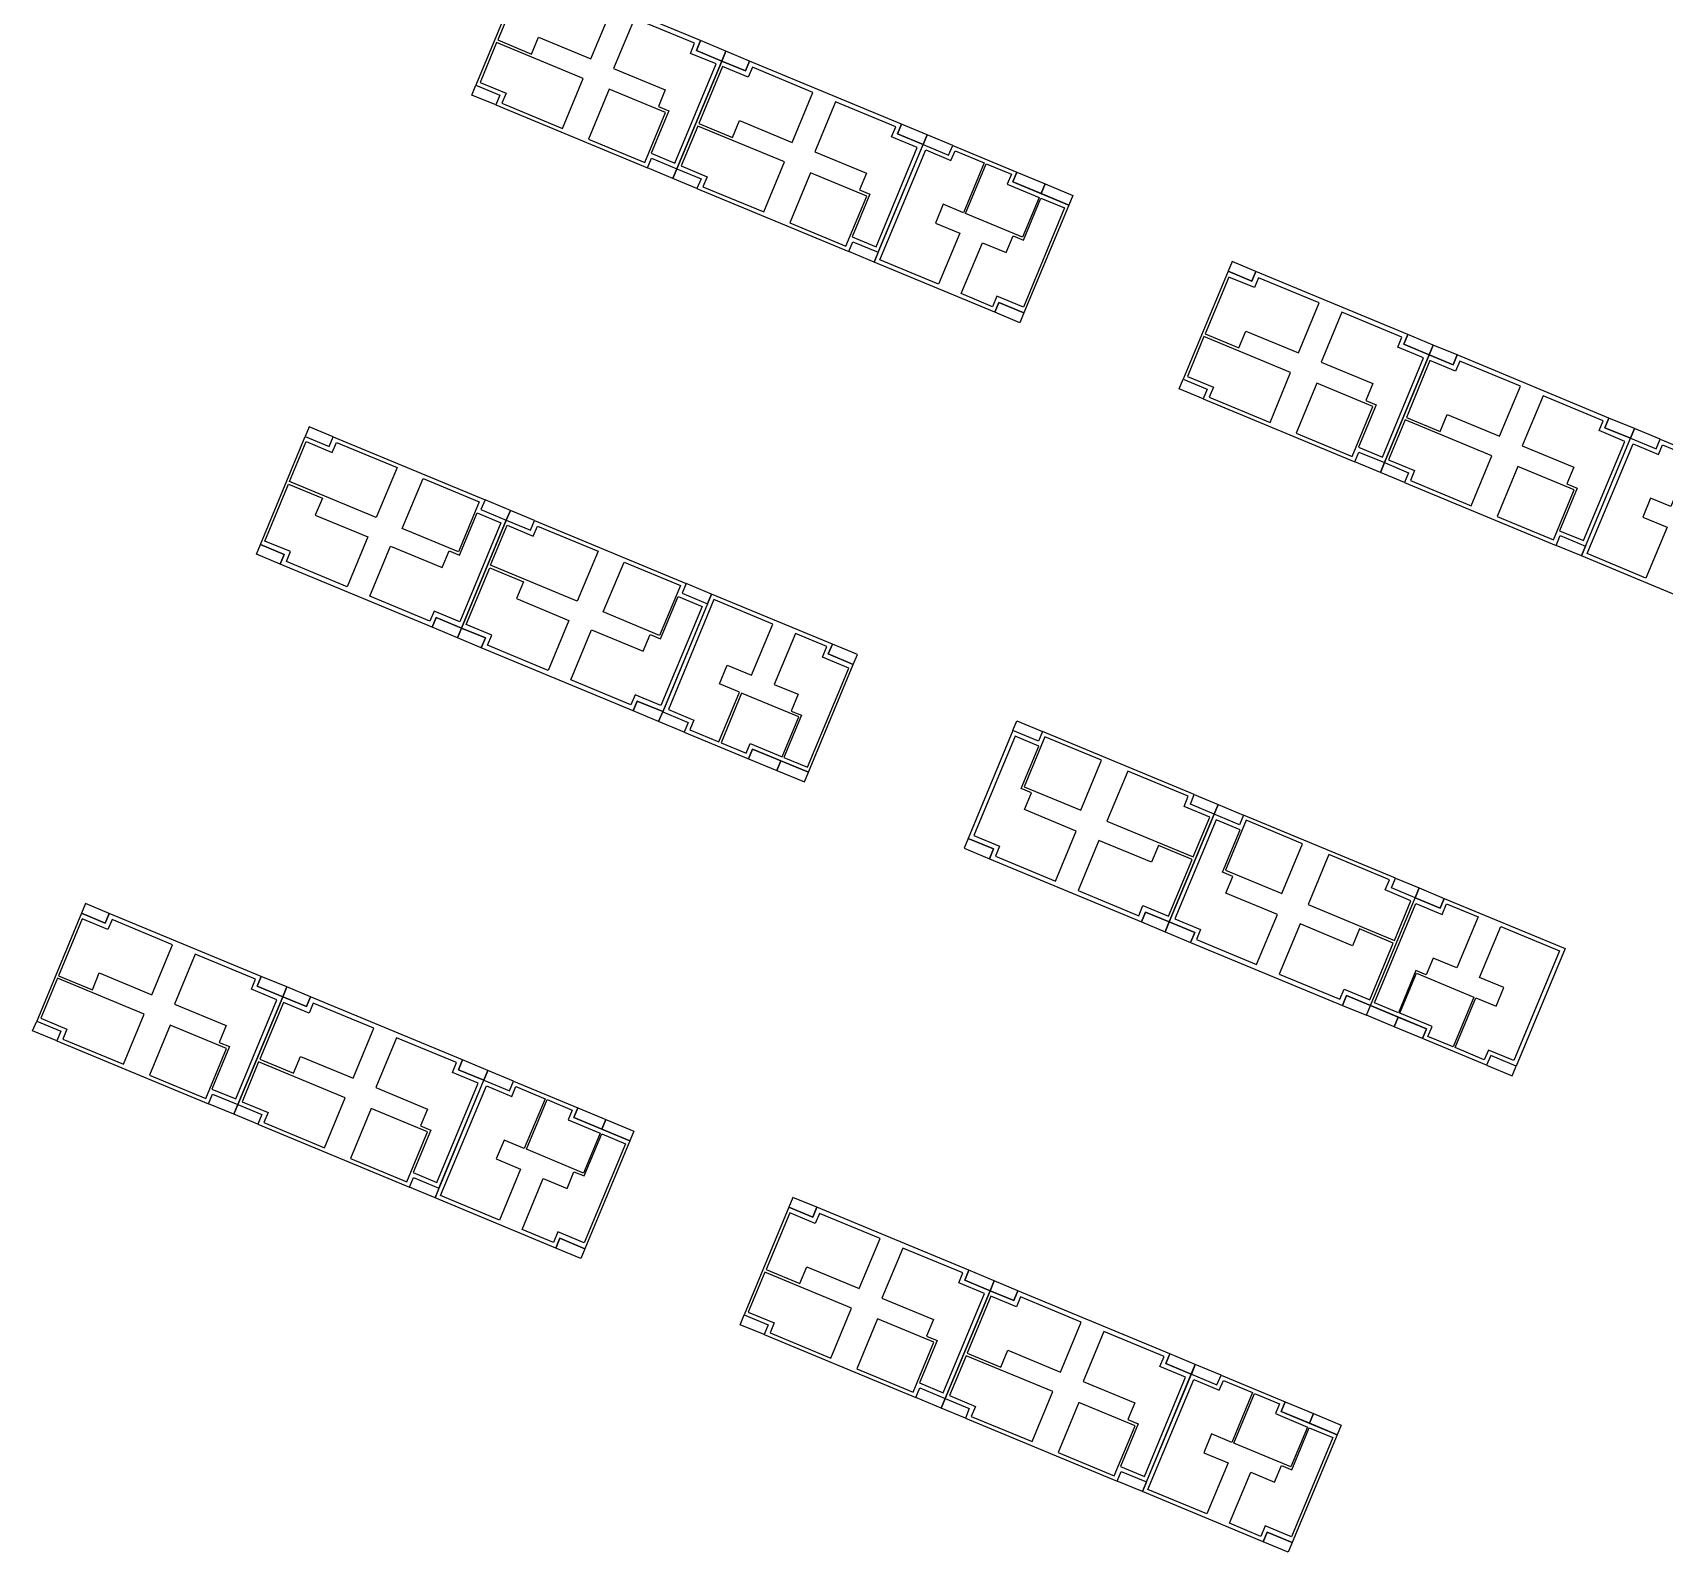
# Model space of a CAD drawing. Header units: millimetres. Extents: x 2243236 to 2245245, y 377909 to 380965.
# Drawn here: x 2244169.7 to 2244346.6, y 380377.4 to 380542.3 of the extents above; entities that cross this region are included whole.
import ezdxf

# ---------------------------------------------------------------- set-up
doc = ezdxf.new("R2010")
doc.units = ezdxf.units.MM
for name, color, linetype in [('планировка_квартир_1_тип_балконы', 6, 'Continuous'), ('планировка_квартир_1_тип_двухкомнатные', 2, 'Continuous'), ('планировка_квартир_1_тип_контур', 249, 'Continuous'), ('планировка_квартир_1_тип_однокомнатная', 5, 'Continuous'), ('планировка_квартир_1_тип_трехкомнатные', 1, 'Continuous'), ('планировка_квартир_тип_2_балконы', 6, 'Continuous'), ('планировка_квартир_тип_2_двухкомнатные', 2, 'Continuous'), ('планировка_квартир_тип_2_контур', 249, 'Continuous'), ('планировка_квартир_тип_2_однокомнатные', 5, 'Continuous'), ('планировка_квартир_тип_2_трехкомнатные', 1, 'Continuous')]:
    doc.layers.add(name, color=color, linetype=linetype)

msp = doc.modelspace()

# ---------------------------------------------------------------- linework, layer by layer
at = {"layer": 'планировка_квартир_1_тип_балконы'}
for points in [[(2244269.01, 380528.99), (2244269.45, 380530.04), (2244266.67, 380531.2), (2244266.23, 380530.15)], [(2244279.03, 380524.81), (2244275.97, 380526.09), (2244276.41, 380527.14), (2244279.47, 380525.87)], [(2244282.04, 380523.56), (2244279.03, 380524.81), (2244279.47, 380525.87), (2244282.48, 380524.61)], [(2244276.74, 380510.81), (2244274.02, 380511.94), (2244274.46, 380513), (2244277.18, 380511.87)], [(2244345.73, 380497.12), (2244346.17, 380498.17), (2244343.39, 380499.33), (2244342.95, 380498.27)], [(2244259.11, 380474.81), (2244256.4, 380475.94), (2244255.96, 380474.88), (2244258.67, 380473.75)], [(2244240.78, 380467.45), (2244240.34, 380466.4), (2244237.56, 380467.55), (2244238, 380468.61)], [(2244250.81, 380463.3), (2244247.74, 380464.57), (2244247.3, 380463.52), (2244250.37, 380462.25)], [(2244253.82, 380462.05), (2244250.81, 380463.3), (2244250.37, 380462.25), (2244253.38, 380461)], [(2244320.05, 380449.5), (2244322.76, 380448.37), (2244322.33, 380447.31), (2244319.61, 380448.44)], [(2244314.75, 380436.75), (2244317.77, 380435.49), (2244317.33, 380434.43), (2244314.31, 380435.69)], [(2244317.77, 380435.49), (2244320.83, 380434.21), (2244320.39, 380433.16), (2244317.33, 380434.43)], [(2244327.79, 380431.32), (2244327.35, 380430.27), (2244330.12, 380429.12), (2244330.56, 380430.17)], [(2244221.39, 380427.49), (2244221.83, 380428.54), (2244219.05, 380429.7), (2244218.61, 380428.65)], [(2244231.41, 380423.32), (2244228.35, 380424.59), (2244228.78, 380425.65), (2244231.85, 380424.37)], [(2244234.42, 380422.06), (2244231.41, 380423.32), (2244231.85, 380424.37), (2244234.86, 380423.12)], [(2244229.12, 380409.31), (2244226.4, 380410.44), (2244226.84, 380411.5), (2244229.56, 380410.37)], [(2244298.11, 380395.62), (2244298.55, 380396.67), (2244295.76, 380397.83), (2244295.33, 380396.78)], [(2244308.13, 380391.45), (2244305.06, 380392.72), (2244305.5, 380393.78), (2244308.57, 380392.5)], [(2244311.14, 380390.19), (2244308.13, 380391.45), (2244308.57, 380392.5), (2244311.58, 380391.25)], [(2244305.83, 380377.44), (2244303.12, 380378.57), (2244303.56, 380379.63), (2244306.27, 380378.5)]]:
    msp.add_lwpolyline(points, close=True, dxfattribs=at)
at = {"layer": 'планировка_квартир_1_тип_двухкомнатные'}
for points in [[(2244277.11, 380512.5), (2244274.25, 380513.69), (2244273.77, 380512.54), (2244270.37, 380513.96), (2244272.67, 380519.48), (2244275.25, 380518.41), (2244276, 380520.22), (2244277.11, 380519.75), (2244279.02, 380524.33), (2244281.59, 380523.26)], [(2244258.17, 380473.35), (2244255.32, 380474.54), (2244255.79, 380475.69), (2244252.39, 380477.1), (2244250.09, 380471.57), (2244252.68, 380470.5), (2244251.93, 380468.69), (2244253.04, 380468.23), (2244251.14, 380463.65), (2244253.71, 380462.59)], [(2244319.68, 380447.8), (2244322.53, 380446.61), (2244323.01, 380447.77), (2244326.42, 380446.35), (2244324.12, 380440.82), (2244321.54, 380441.89), (2244320.79, 380440.09), (2244319.68, 380440.55), (2244317.78, 380435.97), (2244315.21, 380437.04)], [(2244229.49, 380411), (2244226.63, 380412.19), (2244226.15, 380411.04), (2244222.75, 380412.46), (2244225.05, 380417.99), (2244227.63, 380416.91), (2244228.38, 380418.72), (2244229.49, 380418.26), (2244231.4, 380422.83), (2244233.97, 380421.76)], [(2244306.2, 380379.13), (2244303.35, 380380.32), (2244302.87, 380379.17), (2244299.46, 380380.59), (2244301.77, 380386.12), (2244304.34, 380385.04), (2244305.1, 380386.85), (2244306.21, 380386.38), (2244308.11, 380390.96), (2244310.68, 380389.89)]]:
    msp.add_lwpolyline(points, close=True, dxfattribs=at)
at = {"layer": 'планировка_квартир_1_тип_контур'}
for points in [[(2244277.18, 380511.87), (2244274.46, 380513), (2244274.02, 380511.94), (2244260.93, 380517.39), (2244266.23, 380530.15), (2244269.01, 380528.99), (2244269.45, 380530.04), (2244276.41, 380527.14), (2244275.97, 380526.09), (2244282.04, 380523.56), (2244277.18, 380511.87)], [(2244353.9, 380479.99), (2244351.18, 380481.13), (2244350.74, 380480.06), (2244337.64, 380485.52), (2244342.95, 380498.27), (2244345.73, 380497.12), (2244346.17, 380498.17), (2244353.12, 380495.27), (2244352.68, 380494.22), (2244358.76, 380491.69), (2244353.9, 380479.99)], [(2244258.67, 380473.75), (2244255.96, 380474.88), (2244256.4, 380475.94), (2244243.29, 380481.37), (2244238, 380468.61), (2244240.78, 380467.45), (2244240.34, 380466.4), (2244247.3, 380463.52), (2244247.74, 380464.57), (2244253.82, 380462.05), (2244258.67, 380473.75)], [(2244319.61, 380448.44), (2244322.33, 380447.31), (2244322.76, 380448.37), (2244335.86, 380442.93), (2244330.56, 380430.17), (2244327.79, 380431.32), (2244327.35, 380430.27), (2244320.39, 380433.16), (2244320.83, 380434.21), (2244314.75, 380436.75), (2244319.61, 380448.44)], [(2244229.56, 380410.37), (2244226.84, 380411.5), (2244226.4, 380410.44), (2244213.31, 380415.89), (2244218.61, 380428.65), (2244221.39, 380427.49), (2244221.83, 380428.54), (2244228.78, 380425.65), (2244228.35, 380424.59), (2244234.42, 380422.06), (2244229.56, 380410.37)], [(2244306.27, 380378.5), (2244303.56, 380379.63), (2244303.12, 380378.57), (2244290.02, 380384.02), (2244295.33, 380396.78), (2244298.11, 380395.62), (2244298.55, 380396.67), (2244305.5, 380393.78), (2244305.06, 380392.72), (2244311.14, 380390.19), (2244306.27, 380378.5)]]:
    msp.add_lwpolyline(points, close=True, dxfattribs=at)
at = {"layer": 'планировка_квартир_1_тип_однокомнатная'}
for points in [[(2244270.84, 380522.65), (2244273.08, 380528.04), (2244275.81, 380526.9), (2244275.37, 380525.85), (2244278.84, 380524.4), (2244277.03, 380520.07)], [(2244246.56, 380470.64), (2244244.33, 380465.24), (2244247.05, 380464.11), (2244247.49, 380465.17), (2244250.96, 380463.73), (2244252.76, 380468.07)], [(2244325.96, 380437.66), (2244323.72, 380432.27), (2244320.99, 380433.4), (2244321.43, 380434.46), (2244317.94, 380435.91), (2244319.74, 380440.24)], [(2244223.22, 380421.15), (2244225.46, 380426.54), (2244228.18, 380425.4), (2244227.75, 380424.35), (2244231.22, 380422.91), (2244229.41, 380418.57)], [(2244299.93, 380389.28), (2244302.18, 380394.67), (2244304.9, 380393.53), (2244304.46, 380392.48), (2244307.93, 380391.03), (2244306.13, 380386.7)]]:
    msp.add_lwpolyline(points, close=True, dxfattribs=at)
at = {"layer": 'планировка_квартир_1_тип_трехкомнатные'}
for points in [[(2244267.91, 380514.98), (2244261.53, 380517.64), (2244266.52, 380529.54), (2244269.26, 380528.39), (2244269.7, 380529.44), (2244272.86, 380528.13), (2244270.61, 380522.74), (2244268.43, 380523.65), (2244267.57, 380521.61), (2244270.21, 380520.51)], [(2244344.63, 380483.11), (2244338.24, 380485.77), (2244343.23, 380497.66), (2244345.98, 380496.52), (2244346.42, 380497.57), (2244349.58, 380496.26), (2244347.33, 380490.87), (2244345.14, 380491.78), (2244344.29, 380489.73), (2244346.93, 380488.63)], [(2244249.93, 380478.12), (2244243.54, 380480.77), (2244238.63, 380468.84), (2244241.38, 380467.7), (2244240.94, 380466.64), (2244244.1, 380465.34), (2244246.34, 380470.73), (2244244.15, 380471.64), (2244244.99, 380473.68), (2244247.64, 380472.59)], [(2244328.88, 380445.33), (2244335.26, 380442.68), (2244330.31, 380430.77), (2244327.54, 380431.92), (2244327.1, 380430.87), (2244323.94, 380432.18), (2244326.18, 380437.57), (2244328.37, 380436.66), (2244329.22, 380438.71), (2244326.58, 380439.8)], [(2244220.29, 380413.48), (2244213.91, 380416.14), (2244218.89, 380428.04), (2244221.64, 380426.89), (2244222.08, 380427.95), (2244225.24, 380426.63), (2244222.99, 380421.24), (2244220.8, 380422.16), (2244219.95, 380420.11), (2244222.59, 380419.01)], [(2244297.01, 380381.61), (2244290.62, 380384.27), (2244295.61, 380396.17), (2244298.36, 380395.02), (2244298.8, 380396.08), (2244301.95, 380394.76), (2244299.71, 380389.37), (2244297.52, 380390.28), (2244296.67, 380388.24), (2244299.31, 380387.14)]]:
    msp.add_lwpolyline(points, close=True, dxfattribs=at)
at = {"layer": 'планировка_квартир_тип_2_балконы'}
for points in [[(2244242.09, 380541.4), (2244241.65, 380540.34), (2244244.41, 380539.19), (2244244.85, 380540.26)], [(2244247.43, 380539.19), (2244244.85, 380540.26), (2244244.41, 380539.19), (2244246.99, 380538.12)], [(2244220.34, 380535.47), (2244219.9, 380534.42), (2244217.29, 380535.5), (2244217.73, 380536.56)], [(2244263.91, 380532.35), (2244263.47, 380531.28), (2244266.23, 380530.14), (2244266.67, 380531.2)], [(2244239.55, 380527.5), (2244239.11, 380526.45), (2244236.36, 380527.59), (2244236.79, 380528.64), (2244239.55, 380527.5)], [(2244242.16, 380526.42), (2244241.72, 380525.36), (2244239.11, 380526.45), (2244239.55, 380527.5)], [(2244261.36, 380518.45), (2244260.93, 380517.39), (2244258.17, 380518.53), (2244258.61, 380519.59), (2244261.36, 380518.45)], [(2244302.33, 380516.37), (2244299.75, 380517.44), (2244299.31, 380516.38), (2244301.89, 380515.31)], [(2244318.81, 380509.53), (2244318.37, 380508.47), (2244321.13, 380507.32), (2244321.57, 380508.38)], [(2244324.15, 380507.31), (2244321.57, 380508.38), (2244321.13, 380507.32), (2244323.71, 380506.25)], [(2244297.06, 380503.6), (2244296.62, 380502.55), (2244294.01, 380503.63), (2244294.45, 380504.68)], [(2244340.62, 380500.47), (2244340.18, 380499.41), (2244342.94, 380498.27), (2244343.39, 380499.33)], [(2244201.84, 380497.37), (2244202.28, 380498.42), (2244199.67, 380499.51), (2244199.23, 380498.45)], [(2244316.27, 380495.63), (2244315.83, 380494.57), (2244313.07, 380495.72), (2244313.51, 380496.77), (2244316.27, 380495.63)], [(2244318.88, 380494.54), (2244318.44, 380493.49), (2244315.83, 380494.57), (2244316.27, 380495.63)], [(2244221.04, 380489.38), (2244221.48, 380490.44), (2244218.73, 380491.58), (2244218.29, 380490.53), (2244221.04, 380489.38)], [(2244223.65, 380488.3), (2244224.09, 380489.35), (2244221.48, 380490.44), (2244221.04, 380489.38)], [(2244196.51, 380484.62), (2244193.94, 380485.69), (2244194.38, 380486.76), (2244196.96, 380485.68)], [(2244338.08, 380486.57), (2244337.64, 380485.52), (2244334.89, 380486.66), (2244335.33, 380487.72), (2244338.08, 380486.57)], [(2244242.85, 380480.31), (2244243.29, 380481.37), (2244240.54, 380482.51), (2244240.1, 380481.46), (2244242.85, 380480.31)], [(2244212.99, 380477.77), (2244213.43, 380478.83), (2244216.19, 380477.69), (2244215.75, 380476.62)], [(2244218.32, 380475.55), (2244215.75, 380476.62), (2244216.19, 380477.69), (2244218.77, 380476.61)], [(2244234.8, 380468.7), (2244235.24, 380469.76), (2244238, 380468.62), (2244237.56, 380467.55)], [(2244275.98, 380466.57), (2244276.42, 380467.62), (2244279.18, 380466.47), (2244278.74, 380465.42), (2244275.98, 380466.57)], [(2244295.22, 380458.58), (2244295.65, 380459.63), (2244298.23, 380458.56), (2244297.79, 380457.51)], [(2244297.79, 380457.51), (2244298.23, 380458.56), (2244300.99, 380457.41), (2244300.56, 380456.36), (2244297.79, 380457.51)], [(2244273.44, 380452.66), (2244273.88, 380453.73), (2244271.12, 380454.87), (2244270.68, 380453.81)], [(2244317.03, 380449.51), (2244317.47, 380450.57), (2244320.05, 380449.5), (2244319.61, 380448.44)], [(2244177.99, 380446.74), (2244175.41, 380447.81), (2244174.97, 380446.75), (2244177.55, 380445.68)], [(2244289.92, 380445.82), (2244292.49, 380444.75), (2244292.94, 380445.81), (2244290.36, 380446.88)], [(2244295.25, 380443.6), (2244295.7, 380444.66), (2244292.94, 380445.81), (2244292.49, 380444.75)], [(2244194.47, 380439.9), (2244194.03, 380438.84), (2244196.79, 380437.7), (2244197.23, 380438.76)], [(2244199.81, 380437.69), (2244197.23, 380438.76), (2244196.79, 380437.7), (2244199.37, 380436.63)], [(2244311.73, 380436.76), (2244314.31, 380435.69), (2244314.75, 380436.75), (2244312.17, 380437.82)], [(2244172.72, 380433.98), (2244172.28, 380432.92), (2244169.67, 380434), (2244170.11, 380435.06)], [(2244216.29, 380430.85), (2244215.85, 380429.79), (2244218.61, 380428.64), (2244219.05, 380429.7)], [(2244191.93, 380426), (2244191.49, 380424.95), (2244188.74, 380426.09), (2244189.17, 380427.15), (2244191.93, 380426)], [(2244194.54, 380424.92), (2244194.1, 380423.87), (2244191.49, 380424.95), (2244191.93, 380426)], [(2244213.74, 380416.95), (2244213.31, 380415.89), (2244210.55, 380417.04), (2244210.99, 380418.09), (2244213.74, 380416.95)], [(2244254.71, 380414.87), (2244252.13, 380415.94), (2244251.69, 380414.88), (2244254.27, 380413.81)], [(2244271.19, 380408.03), (2244270.75, 380406.97), (2244273.51, 380405.82), (2244273.95, 380406.89)], [(2244276.53, 380405.82), (2244273.95, 380406.89), (2244273.51, 380405.82), (2244276.08, 380404.75)], [(2244249.44, 380402.1), (2244249, 380401.05), (2244246.39, 380402.13), (2244246.83, 380403.19)], [(2244293, 380398.98), (2244292.56, 380397.92), (2244295.32, 380396.77), (2244295.76, 380397.83)], [(2244268.64, 380394.13), (2244268.21, 380393.08), (2244265.45, 380394.22), (2244265.89, 380395.27), (2244268.64, 380394.13)], [(2244271.25, 380393.05), (2244270.82, 380391.99), (2244268.21, 380393.08), (2244268.64, 380394.13)], [(2244290.46, 380385.08), (2244290.02, 380384.02), (2244287.27, 380385.17), (2244287.71, 380386.22), (2244290.46, 380385.08)]]:
    msp.add_lwpolyline(points, close=True, dxfattribs=at)
at = {"layer": 'планировка_квартир_тип_2_двухкомнатные'}
for points in [[(2244232.47, 380544.84), (2244225.91, 380547.56), (2244225.46, 380546.48), (2244222.67, 380547.63), (2244220.11, 380541.47), (2244223.77, 380539.95), (2244224.52, 380541.78), (2244230.22, 380539.41)], [(2244219.99, 380541.2), (2244218.19, 380536.86), (2244221.01, 380535.69), (2244220.56, 380534.61), (2244227.14, 380531.88), (2244229.39, 380537.29)], [(2244254.29, 380535.79), (2244247.73, 380538.51), (2244247.27, 380537.42), (2244244.49, 380538.58), (2244241.93, 380532.41), (2244245.58, 380530.9), (2244246.34, 380532.72), (2244252.04, 380530.36)], [(2244241.8, 380532.14), (2244240, 380527.81), (2244242.82, 380526.63), (2244242.37, 380525.55), (2244248.95, 380522.82), (2244251.2, 380528.24)], [(2244309.19, 380512.97), (2244302.63, 380515.69), (2244302.18, 380514.61), (2244299.39, 380515.76), (2244296.83, 380509.59), (2244300.48, 380508.08), (2244301.24, 380509.9), (2244306.94, 380507.54)], [(2244296.7, 380509.32), (2244294.9, 380504.99), (2244297.72, 380503.82), (2244297.27, 380502.74), (2244303.86, 380500), (2244306.1, 380505.42)], [(2244331.01, 380503.91), (2244324.44, 380506.64), (2244323.99, 380505.55), (2244321.21, 380506.71), (2244318.65, 380500.54), (2244322.3, 380499.02), (2244323.06, 380500.85), (2244328.76, 380498.49)], [(2244318.52, 380500.27), (2244316.72, 380495.93), (2244319.54, 380494.76), (2244319.09, 380493.68), (2244325.67, 380490.95), (2244327.92, 380496.37)], [(2244197.53, 380493.58), (2244199.34, 380497.92), (2244202.16, 380496.74), (2244202.61, 380497.82), (2244209.19, 380495.09), (2244206.93, 380489.67)], [(2244203.77, 380482.16), (2244197.2, 380484.89), (2244197.65, 380485.98), (2244194.87, 380487.13), (2244197.43, 380493.3), (2244201.09, 380491.78), (2244200.33, 380489.95), (2244206.02, 380487.59)], [(2244219.34, 380484.51), (2244221.15, 380488.85), (2244223.97, 380487.67), (2244224.42, 380488.75), (2244231, 380486.02), (2244228.74, 380480.6)], [(2244225.58, 380473.09), (2244219.01, 380475.82), (2244219.46, 380476.91), (2244216.68, 380478.06), (2244219.24, 380484.23), (2244222.9, 380482.71), (2244222.14, 380480.88), (2244227.83, 380478.52)], [(2244295.53, 380452.87), (2244297.33, 380457.19), (2244294.54, 380458.34), (2244295, 380459.44), (2244288.44, 380462.17), (2244286.18, 380456.75)], [(2244283.06, 380449.22), (2244289.62, 380446.49), (2244290.07, 380447.58), (2244292.86, 380446.43), (2244295.41, 380452.58), (2244291.77, 380454.11), (2244291.01, 380452.28), (2244285.31, 380454.65)], [(2244317.35, 380443.81), (2244319.14, 380448.12), (2244316.36, 380449.28), (2244316.81, 380450.38), (2244310.25, 380453.11), (2244308, 380447.69)], [(2244184.85, 380443.34), (2244178.29, 380446.07), (2244177.84, 380444.98), (2244175.05, 380446.14), (2244172.49, 380439.97), (2244176.15, 380438.45), (2244176.9, 380440.28), (2244182.6, 380437.92)], [(2244304.87, 380440.16), (2244311.43, 380437.43), (2244311.89, 380438.52), (2244314.67, 380437.36), (2244317.23, 380443.52), (2244313.58, 380445.05), (2244312.82, 380443.22), (2244307.12, 380445.59)], [(2244172.36, 380439.7), (2244170.56, 380435.36), (2244173.38, 380434.19), (2244172.94, 380433.11), (2244179.52, 380430.38), (2244181.77, 380435.8)], [(2244206.67, 380434.29), (2244200.11, 380437.01), (2244199.65, 380435.93), (2244196.87, 380437.08), (2244194.31, 380430.92), (2244197.96, 380429.4), (2244198.72, 380431.23), (2244204.42, 380428.86)], [(2244194.18, 380430.65), (2244192.38, 380426.31), (2244195.2, 380425.14), (2244194.75, 380424.06), (2244201.33, 380421.33), (2244203.58, 380426.74)], [(2244261.57, 380411.47), (2244255.01, 380414.2), (2244254.55, 380413.11), (2244251.77, 380414.26), (2244249.21, 380408.1), (2244252.86, 380406.58), (2244253.62, 380408.41), (2244259.32, 380406.04)], [(2244249.08, 380407.83), (2244247.28, 380403.49), (2244250.1, 380402.32), (2244249.65, 380401.24), (2244256.23, 380398.51), (2244258.48, 380403.93)], [(2244283.39, 380402.42), (2244276.82, 380405.14), (2244276.37, 380404.05), (2244273.59, 380405.21), (2244271.03, 380399.04), (2244274.68, 380397.53), (2244275.44, 380399.35), (2244281.13, 380396.99)], [(2244270.9, 380398.77), (2244269.1, 380394.44), (2244271.92, 380393.27), (2244271.47, 380392.18), (2244278.05, 380389.45), (2244280.3, 380394.87)]]:
    msp.add_lwpolyline(points, close=True, dxfattribs=at)
at = {"layer": 'планировка_квартир_тип_2_контур'}
for points in [[(2244217.73, 380536.56), (2244220.34, 380535.47), (2244219.9, 380534.42), (2244236.36, 380527.59), (2244236.79, 380528.64), (2244239.55, 380527.5), (2244244.41, 380539.19), (2244244.41, 380539.19), (2244241.65, 380540.34), (2244242.09, 380541.4), (2244225.61, 380548.24), (2244225.17, 380547.18), (2244222.59, 380548.25), (2244217.73, 380536.56)], [(2244239.55, 380527.5), (2244242.16, 380526.42), (2244241.72, 380525.36), (2244258.17, 380518.53), (2244258.61, 380519.59), (2244261.36, 380518.45), (2244266.23, 380530.14), (2244266.23, 380530.14), (2244263.47, 380531.28), (2244263.91, 380532.35), (2244247.43, 380539.19), (2244246.99, 380538.12), (2244244.41, 380539.19), (2244239.55, 380527.5)], [(2244294.45, 380504.68), (2244297.06, 380503.6), (2244296.62, 380502.55), (2244313.07, 380495.72), (2244313.51, 380496.77), (2244316.27, 380495.63), (2244321.13, 380507.32), (2244321.13, 380507.32), (2244318.37, 380508.47), (2244318.81, 380509.53), (2244302.33, 380516.37), (2244301.89, 380515.31), (2244299.31, 380516.38), (2244294.45, 380504.68)], [(2244316.27, 380495.63), (2244318.88, 380494.54), (2244318.44, 380493.49), (2244334.89, 380486.66), (2244335.33, 380487.72), (2244338.08, 380486.57), (2244342.94, 380498.27), (2244342.94, 380498.27), (2244340.18, 380499.41), (2244340.62, 380500.47), (2244324.15, 380507.31), (2244323.71, 380506.25), (2244321.13, 380507.32), (2244316.27, 380495.63)], [(2244199.23, 380498.45), (2244201.84, 380497.37), (2244202.28, 380498.42), (2244218.73, 380491.58), (2244218.29, 380490.53), (2244221.04, 380489.38), (2244216.19, 380477.69), (2244216.19, 380477.69), (2244213.43, 380478.83), (2244212.99, 380477.77), (2244196.51, 380484.62), (2244196.96, 380485.68), (2244194.38, 380486.76), (2244199.23, 380498.45)], [(2244221.04, 380489.38), (2244223.65, 380488.3), (2244224.09, 380489.35), (2244240.54, 380482.51), (2244240.1, 380481.46), (2244242.85, 380480.31), (2244238, 380468.62), (2244238, 380468.62), (2244235.24, 380469.76), (2244234.8, 380468.7), (2244218.32, 380475.55), (2244218.77, 380476.61), (2244216.19, 380477.69), (2244221.04, 380489.38)], [(2244297.79, 380457.51), (2244295.22, 380458.58), (2244295.65, 380459.63), (2244279.18, 380466.47), (2244278.74, 380465.42), (2244275.98, 380466.57), (2244271.12, 380454.87), (2244271.12, 380454.87), (2244273.88, 380453.73), (2244273.44, 380452.66), (2244289.92, 380445.82), (2244290.36, 380446.88), (2244292.94, 380445.81), (2244297.79, 380457.51)], [(2244319.61, 380448.44), (2244317.03, 380449.51), (2244317.47, 380450.57), (2244300.99, 380457.41), (2244300.56, 380456.36), (2244297.79, 380457.51), (2244292.94, 380445.81), (2244292.94, 380445.81), (2244295.7, 380444.66), (2244295.25, 380443.6), (2244311.73, 380436.76), (2244312.17, 380437.82), (2244314.75, 380436.75), (2244319.61, 380448.44)], [(2244170.11, 380435.06), (2244172.72, 380433.98), (2244172.28, 380432.92), (2244188.74, 380426.09), (2244189.17, 380427.15), (2244191.93, 380426), (2244196.79, 380437.7), (2244196.79, 380437.7), (2244194.03, 380438.84), (2244194.47, 380439.9), (2244177.99, 380446.74), (2244177.55, 380445.68), (2244174.97, 380446.75), (2244170.11, 380435.06)], [(2244191.93, 380426), (2244194.54, 380424.92), (2244194.1, 380423.87), (2244210.55, 380417.04), (2244210.99, 380418.09), (2244213.74, 380416.95), (2244218.61, 380428.64), (2244218.61, 380428.64), (2244215.85, 380429.79), (2244216.29, 380430.85), (2244199.81, 380437.69), (2244199.37, 380436.63), (2244196.79, 380437.7), (2244191.93, 380426)], [(2244246.83, 380403.19), (2244249.44, 380402.1), (2244249, 380401.05), (2244265.45, 380394.22), (2244265.89, 380395.27), (2244268.64, 380394.13), (2244273.51, 380405.82), (2244273.51, 380405.82), (2244270.75, 380406.97), (2244271.19, 380408.03), (2244254.71, 380414.87), (2244254.27, 380413.81), (2244251.69, 380414.88), (2244246.83, 380403.19)], [(2244268.64, 380394.13), (2244271.25, 380393.05), (2244270.82, 380391.99), (2244287.27, 380385.17), (2244287.71, 380386.22), (2244290.46, 380385.08), (2244295.32, 380396.77), (2244295.32, 380396.77), (2244292.56, 380397.92), (2244293, 380398.98), (2244276.53, 380405.82), (2244276.08, 380404.75), (2244273.51, 380405.82), (2244268.64, 380394.13)]]:
    msp.add_lwpolyline(points, dxfattribs=at)
at = {"layer": 'планировка_квартир_тип_2_однокомнатные'}
for points in [[(2244232.21, 380536.12), (2244229.96, 380530.7), (2244236.06, 380528.17), (2244238.31, 380533.59)], [(2244254.03, 380527.07), (2244251.78, 380521.65), (2244257.87, 380519.12), (2244260.12, 380524.54)], [(2244308.93, 380504.25), (2244306.68, 380498.83), (2244312.77, 380496.3), (2244315.02, 380501.72)], [(2244330.74, 380495.2), (2244328.49, 380489.78), (2244334.59, 380487.24), (2244336.84, 380492.67)], [(2244209.75, 380488.5), (2244212.01, 380493.92), (2244218.11, 380491.38), (2244215.85, 380485.96)], [(2244231.56, 380479.43), (2244233.82, 380484.85), (2244239.92, 380482.31), (2244237.66, 380476.89)], [(2244283.33, 380457.94), (2244285.58, 380463.36), (2244279.45, 380465.9), (2244277.2, 380460.48)], [(2244305.14, 380448.88), (2244307.39, 380454.3), (2244301.27, 380456.84), (2244299.02, 380451.42)], [(2244184.59, 380434.63), (2244182.34, 380429.21), (2244188.44, 380426.67), (2244190.69, 380432.1)], [(2244206.4, 380425.57), (2244204.15, 380420.15), (2244210.25, 380417.62), (2244212.5, 380423.04)], [(2244261.31, 380402.75), (2244259.06, 380397.33), (2244265.15, 380394.8), (2244267.4, 380400.22)], [(2244283.12, 380393.7), (2244280.87, 380388.28), (2244286.97, 380385.75), (2244289.22, 380391.17)]]:
    msp.add_lwpolyline(points, close=True, dxfattribs=at)
at = {"layer": 'планировка_квартир_тип_2_трехкомнатные'}
for points in [[(2244243.8, 380538.87), (2244241.01, 380540.02), (2244241.46, 380541.11), (2244234.93, 380543.81), (2244232.68, 380538.39), (2244238.28, 380536.07), (2244237.53, 380534.25), (2244238.65, 380533.78), (2244236.74, 380529.18), (2244239.33, 380528.1)], [(2244265.61, 380529.81), (2244262.82, 380530.97), (2244263.27, 380532.05), (2244256.75, 380534.76), (2244254.5, 380529.34), (2244260.1, 380527.01), (2244259.34, 380525.2), (2244260.47, 380524.73), (2244258.56, 380520.12), (2244261.15, 380519.05)], [(2244320.51, 380506.99), (2244317.72, 380508.15), (2244318.17, 380509.23), (2244311.65, 380511.94), (2244309.4, 380506.52), (2244315, 380504.2), (2244314.24, 380502.38), (2244315.37, 380501.91), (2244313.46, 380497.31), (2244316.05, 380496.23)], [(2244342.33, 380497.94), (2244339.54, 380499.1), (2244339.99, 380500.18), (2244333.47, 380502.89), (2244331.22, 380497.46), (2244336.81, 380495.14), (2244336.06, 380493.32), (2244337.18, 380492.86), (2244335.27, 380488.25), (2244337.86, 380487.18)], [(2244215.99, 380478.35), (2244213.2, 380479.51), (2244212.75, 380478.43), (2244206.23, 380481.14), (2244208.48, 380486.56), (2244214.08, 380484.24), (2244214.83, 380486.05), (2244215.96, 380485.58), (2244217.87, 380490.19), (2244220.46, 380489.11)], [(2244237.8, 380469.28), (2244235.01, 380470.44), (2244234.56, 380469.36), (2244228.04, 380472.07), (2244230.29, 380477.49), (2244235.89, 380475.17), (2244236.64, 380476.98), (2244237.77, 380476.51), (2244239.68, 380481.12), (2244242.27, 380480.04)], [(2244271.74, 380455.2), (2244274.53, 380454.04), (2244274.08, 380452.96), (2244280.6, 380450.25), (2244282.85, 380455.67), (2244277.25, 380458), (2244278.01, 380459.81), (2244276.88, 380460.28), (2244278.8, 380464.88), (2244276.21, 380465.96)], [(2244293.55, 380446.14), (2244296.34, 380444.98), (2244295.89, 380443.9), (2244302.41, 380441.19), (2244304.66, 380446.61), (2244299.07, 380448.93), (2244299.82, 380450.75), (2244298.7, 380451.22), (2244300.61, 380455.82), (2244298.02, 380456.9)], [(2244196.17, 380437.37), (2244193.39, 380438.53), (2244193.83, 380439.61), (2244187.31, 380442.32), (2244185.06, 380436.89), (2244190.66, 380434.57), (2244189.91, 380432.75), (2244191.03, 380432.29), (2244189.12, 380427.68), (2244191.71, 380426.61)], [(2244217.99, 380428.32), (2244215.2, 380429.47), (2244215.65, 380430.56), (2244209.13, 380433.26), (2244206.88, 380427.84), (2244212.48, 380425.52), (2244211.72, 380423.7), (2244212.85, 380423.23), (2244210.94, 380418.63), (2244213.52, 380417.55)], [(2244272.89, 380405.5), (2244270.1, 380406.66), (2244270.55, 380407.74), (2244264.03, 380410.44), (2244261.78, 380405.02), (2244267.38, 380402.7), (2244266.62, 380400.88), (2244267.75, 380400.41), (2244265.84, 380395.81), (2244268.43, 380394.74)], [(2244294.71, 380396.44), (2244291.92, 380397.6), (2244292.37, 380398.68), (2244285.85, 380401.39), (2244283.6, 380395.97), (2244289.19, 380393.64), (2244288.44, 380391.83), (2244289.56, 380391.36), (2244287.65, 380386.76), (2244290.24, 380385.68)]]:
    msp.add_lwpolyline(points, close=True, dxfattribs=at)

doc.saveas('drawing.dxf')
